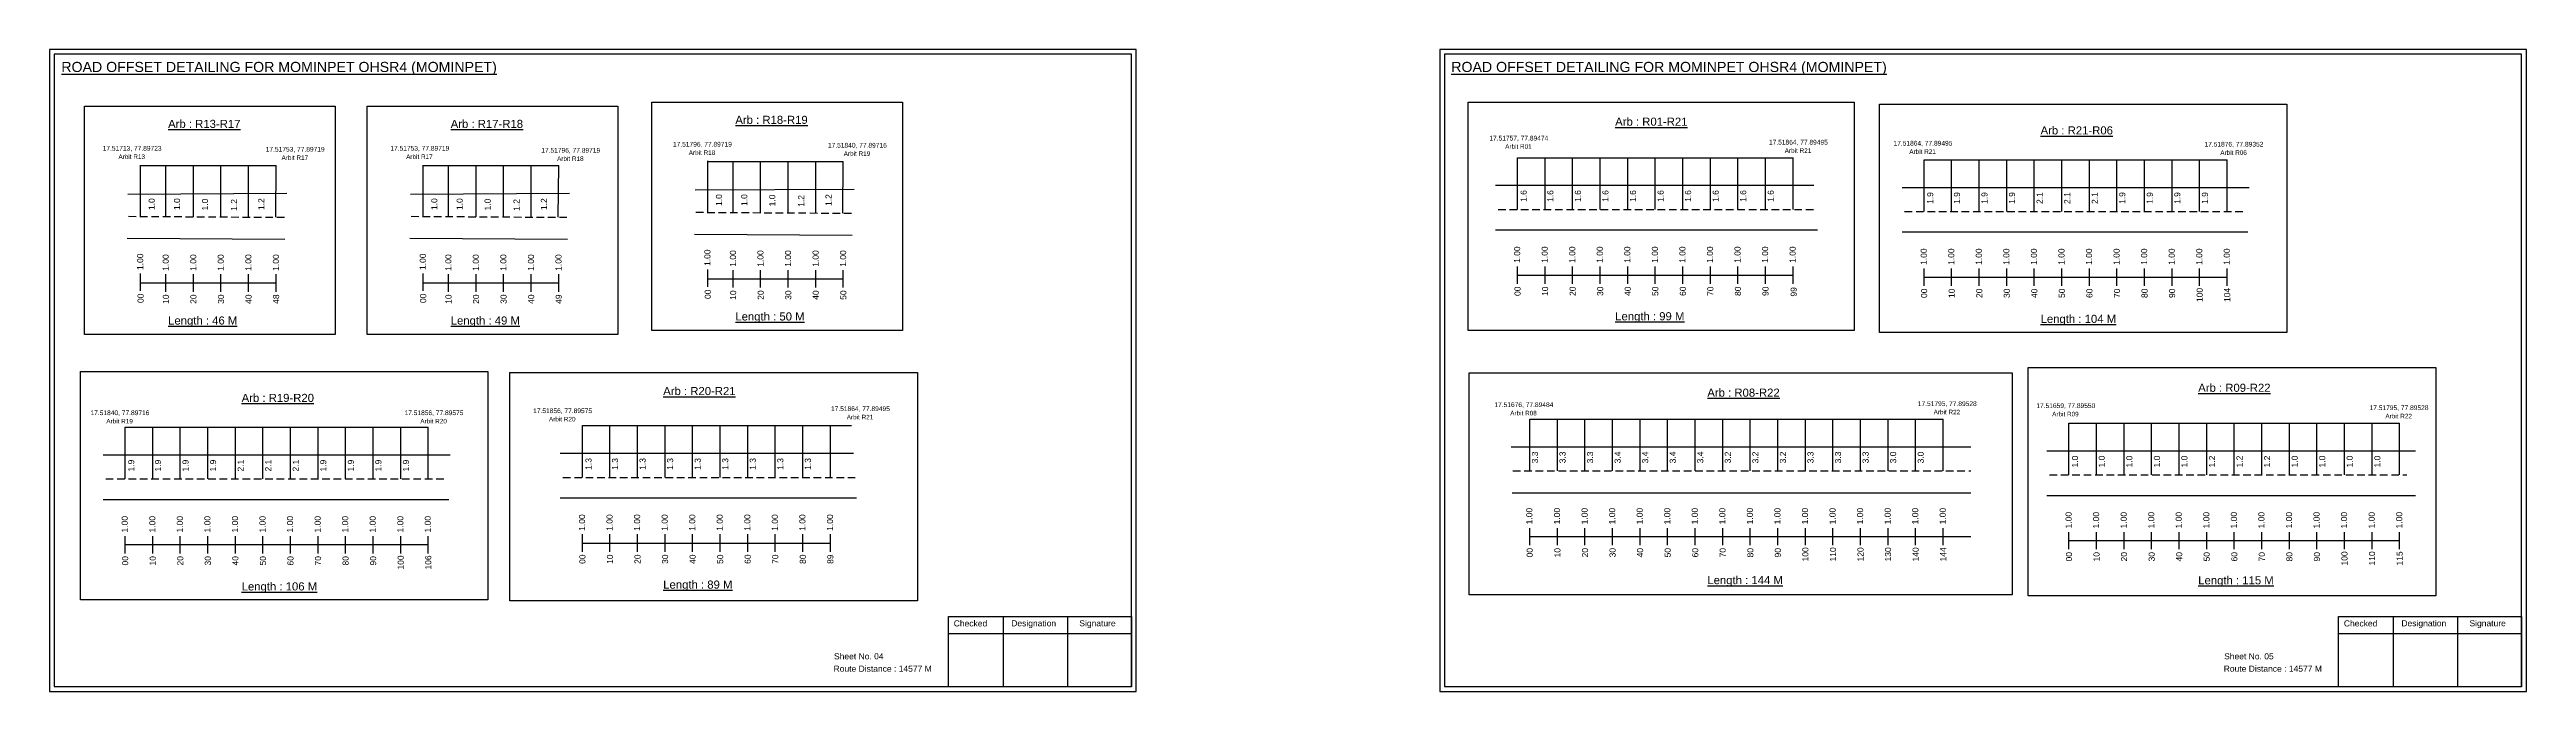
# Model space of a CAD drawing. Header units: inches. Extents: x 1446 to 12099, y 451 to 5049.
# Drawn here: x 5242 to 6464, y 2594 to 2911 of the extents above; entities that cross this region are included whole.
import ezdxf

# ---------------------------------------------------------------- set-up
doc = ezdxf.new("R2010")
doc.units = ezdxf.units.IN
doc.header["$MEASUREMENT"] = 0
doc.linetypes.add('DASHED2', pattern=[0.375, 0.25, -0.125])
doc.layers.add('PDF_Geometry', color=7, linetype='Continuous')
doc.layers.add('PDF_Text', color=5, linetype='Continuous')
doc.styles.add('PDF Arial', font='arial.ttf')
doc.styles.get("Standard").update_dxf_attribs({"font": 'arial.ttf'})

msp = doc.modelspace()

# ---------------------------------------------------------------- linework, layer by layer
for p, q in [((5286.7, 2828.7), (5286.7, 2854.2)), ((5299.2, 2828.7), (5299.2, 2853.9)), ((5312.8, 2828.6), (5312.8, 2853.9)), ((5326.4, 2828.7), (5326.4, 2853.9)), ((5340, 2828.4), (5340, 2853.9)), ((5353.4, 2828.4), (5353.6, 2853.9)), ((5426.2, 2828.7), (5426.2, 2854.2)), ((5438.7, 2828.7), (5438.7, 2853.9)), ((5452.3, 2828.6), (5452.3, 2853.9)), ((5465.9, 2828.7), (5465.9, 2853.9)), ((5479.5, 2828.4), (5479.5, 2853.9)), ((5492.9, 2828.4), (5493.1, 2853.9)), ((5566.7, 2830.7), (5566.7, 2856.2)), ((5579.2, 2830.7), (5579.2, 2855.9)), ((5592.8, 2830.6), (5592.8, 2855.9)), ((5606.4, 2830.7), (5606.4, 2855.9)), ((5620, 2830.4), (5620, 2855.9)), ((5633.4, 2830.4), (5633.6, 2855.9)), ((5966.4, 2832.3), (5966.4, 2857.8)), ((5980, 2832.3), (5980, 2857.8)), ((5993.6, 2832.3), (5993.6, 2857.8)), ((6007.2, 2832.3), (6007.2, 2857.8)), ((6020.8, 2832.3), (6020.8, 2857.8)), ((6034.4, 2832.3), (6034.4, 2857.8)), ((6048, 2832.3), (6048, 2857.8)), ((6061.6, 2832.3), (6061.6, 2857.8)), ((6075.2, 2832.3), (6075.2, 2857.8)), ((6088.8, 2832.3), (6088.8, 2857.8)), ((6102.4, 2832.3), (6102.4, 2857.8)), ((6167.1, 2831.3), (6167.1, 2856.8)), ((6180.7, 2831.3), (6180.7, 2856.8)), ((6194.3, 2831.3), (6194.3, 2856.8)), ((6207.9, 2831.3), (6207.9, 2856.8)), ((6221.5, 2831.3), (6221.5, 2856.8)), ((6235.1, 2831.3), (6235.1, 2856.8)), ((6248.7, 2831.3), (6248.7, 2856.8)), ((6262.3, 2831.3), (6262.3, 2856.8)), ((6275.9, 2831.3), (6275.9, 2856.8)), ((6289.5, 2831.3), (6289.5, 2856.8)), ((6303.1, 2831.3), (6303.1, 2856.8)), ((6316.7, 2831.3), (6316.7, 2856.8)), ((5280.5, 2839.9), (5358.9, 2840.3)), ((5420, 2839.9), (5498.4, 2840.3)), ((5560.5, 2841.9), (5638.9, 2842.3)), ((5955.5, 2844.2), (6112.7, 2844.2)), ((6156.2, 2843.2), (6327.6, 2843.2)), ((5280.1, 2818.1), (5357.9, 2817.6)), ((5419.6, 2818.1), (5497.4, 2817.6)), ((5560.1, 2820.1), (5637.9, 2819.6)), ((6114.5, 2822), (5955.5, 2822)), ((6326.9, 2821), (6156.2, 2821)), ((5972.5, 2703.3), (5972.5, 2728.8)), ((5986.1, 2703.3), (5986.1, 2728.8)), ((5999.7, 2703.3), (5999.7, 2728.8)), ((6013.3, 2703.3), (6013.3, 2728.8)), ((6026.9, 2703.3), (6026.9, 2728.8)), ((6040.5, 2703.3), (6040.5, 2728.8)), ((6054.1, 2703.3), (6054.1, 2728.8)), ((6067.7, 2703.3), (6067.7, 2728.8)), ((6081.3, 2703.3), (6081.3, 2728.8)), ((6094.9, 2703.3), (6094.9, 2728.8)), ((6108.5, 2703.3), (6108.5, 2728.8)), ((6122.1, 2703.3), (6122.1, 2728.8)), ((6135.7, 2703.3), (6135.7, 2728.8)), ((6149.3, 2703.3), (6149.3, 2728.8)), ((6162.9, 2703.3), (6162.9, 2728.8)), ((6176.5, 2703.3), (6176.5, 2728.8)), ((6238.6, 2701.3), (6238.6, 2726.8)), ((6252.2, 2701.3), (6252.2, 2726.8)), ((6265.8, 2701.3), (6265.8, 2726.8)), ((6279.4, 2701.3), (6279.4, 2726.8)), ((6293, 2701.3), (6293, 2726.8)), ((6306.6, 2701.3), (6306.6, 2726.8)), ((6320.2, 2701.3), (6320.2, 2726.8)), ((6333.8, 2701.3), (6333.8, 2726.8)), ((6347.4, 2701.3), (6347.4, 2726.8)), ((6361, 2701.3), (6361, 2726.8)), ((6374.6, 2701.3), (6374.6, 2726.8)), ((6388.2, 2701.3), (6388.2, 2726.8)), ((6401.8, 2701.3), (6401.8, 2726.8)), ((5279.1, 2699.3), (5279.1, 2724.8)), ((5292.7, 2699.3), (5292.7, 2724.8)), ((5306.3, 2699.3), (5306.3, 2724.8)), ((5319.9, 2699.3), (5319.9, 2724.8)), ((5333.5, 2699.3), (5333.5, 2724.8)), ((5347.1, 2699.3), (5347.1, 2724.8)), ((5360.7, 2699.3), (5360.7, 2724.8)), ((5374.3, 2699.3), (5374.3, 2724.8)), ((5387.9, 2699.3), (5387.9, 2724.8)), ((5401.5, 2699.3), (5401.5, 2724.8)), ((5415.1, 2699.3), (5415.1, 2724.8)), ((5428.7, 2699.3), (5428.7, 2724.8)), ((5504.8, 2700.1), (5504.8, 2725.7)), ((5518.4, 2700.1), (5518.4, 2725.7)), ((5532, 2700.1), (5532, 2725.7)), ((5545.6, 2700.1), (5545.6, 2725.7)), ((5559.2, 2700.1), (5559.2, 2725.7)), ((5572.8, 2700.1), (5572.8, 2725.7)), ((5586.4, 2700.1), (5586.4, 2725.7)), ((5600, 2700.1), (5600, 2725.7)), ((5613.6, 2700.1), (5613.6, 2725.7)), ((5627.2, 2700.1), (5627.2, 2725.7)), ((5963.3, 2715.2), (6190.1, 2715.2)), ((5268.2, 2711.2), (5439.6, 2711.2)), ((5493.9, 2712), (5638.7, 2712)), ((6227.7, 2713.2), (6409.6, 2713.2)), ((5963.8, 2692.5), (6190.1, 2692.4)), ((6409.6, 2691), (6227.7, 2691)), ((5438.9, 2689), (5268.2, 2689)), ((5640.1, 2689.8), (5493.9, 2689.8))]:
    msp.add_line(p, q)
at = {"color": 5}
for p, q in [((5286.7, 2853.9), (5353.6, 2853.9)), ((5426.2, 2853.9), (5493.1, 2853.9)), ((5566.7, 2855.9), (5633.6, 2855.9)), ((5966.4, 2857.8), (6102.4, 2857.8)), ((6167.1, 2856.8), (6316.7, 2856.8)), ((5972.5, 2728.8), (6176.5, 2728.8)), ((6238.6, 2726.8), (6401.8, 2726.8)), ((5279.1, 2724.8), (5428.7, 2724.8)), ((5504.8, 2725.7), (5637.6, 2725.7))]:
    msp.add_line(p, q, dxfattribs=at)
at = {"linetype": 'DASHED2', "ltscale": 15}
for p, q in [((5280.8, 2828.9), (5359.1, 2828.4)), ((5420.3, 2828.9), (5498.6, 2828.4)), ((5560.8, 2830.9), (5639.1, 2830.4)), ((5956.8, 2832.3), (6112.7, 2832.3)), ((6157.5, 2831.3), (6325.1, 2831.3)), ((5964.1, 2703.3), (6190.1, 2703.3)), ((5269.5, 2699.3), (5437.1, 2699.3)), ((5495.2, 2700.1), (5639.5, 2700.1)), ((6229, 2701.3), (6405.4, 2701.3))]:
    msp.add_line(p, q, dxfattribs=at)
at = {"color": 217, "true_color": 0x93278f}
for p, q in [((5286.7, 2792.1), (5286.7, 2800.7)), ((5299.2, 2791.7), (5299.2, 2800.3)), ((5312.8, 2791.7), (5312.8, 2800.3)), ((5326.4, 2791.7), (5326.4, 2800.3)), ((5340, 2791.7), (5340, 2800.3)), ((5353.6, 2791.7), (5353.6, 2800.3)), ((5426.2, 2792.1), (5426.2, 2800.7)), ((5438.7, 2791.7), (5438.7, 2800.3)), ((5452.3, 2791.7), (5452.3, 2800.3)), ((5465.9, 2791.7), (5465.9, 2800.3)), ((5479.5, 2791.7), (5479.5, 2800.3)), ((5493.1, 2791.7), (5493.1, 2800.3)), ((5566.7, 2794.1), (5566.7, 2802.7)), ((5579.2, 2793.7), (5579.2, 2802.3)), ((5592.8, 2793.7), (5592.8, 2802.3)), ((5606.4, 2793.7), (5606.4, 2802.3)), ((5620, 2793.7), (5620, 2802.3)), ((5633.6, 2793.7), (5633.6, 2802.3)), ((5966.4, 2795.6), (5966.4, 2804.1)), ((5980, 2795.6), (5980, 2804.1)), ((5993.6, 2795.6), (5993.6, 2804.1)), ((6007.2, 2795.6), (6007.2, 2804.1)), ((6020.8, 2795.6), (6020.8, 2804.1)), ((6034.4, 2795.6), (6034.4, 2804.1)), ((6048, 2795.6), (6048, 2804.1)), ((6061.6, 2795.6), (6061.6, 2804.1)), ((6075.2, 2795.6), (6075.2, 2804.1)), ((6088.8, 2795.6), (6088.8, 2804.1)), ((6102.4, 2795.6), (6102.4, 2804.1)), ((6167.1, 2794.6), (6167.1, 2803.1)), ((6180.7, 2794.6), (6180.7, 2803.1)), ((6194.3, 2794.6), (6194.3, 2803.1)), ((6207.9, 2794.6), (6207.9, 2803.1)), ((6221.5, 2794.6), (6221.5, 2803.1)), ((6235.1, 2794.6), (6235.1, 2803.1)), ((6248.7, 2794.6), (6248.7, 2803.1)), ((6262.3, 2794.6), (6262.3, 2803.1)), ((6275.9, 2794.6), (6275.9, 2803.1)), ((6289.5, 2794.6), (6289.5, 2803.1)), ((6303.1, 2794.6), (6303.1, 2803.1)), ((6316.7, 2794.6), (6316.7, 2803.1)), ((5286.7, 2796), (5353.6, 2796)), ((5426.2, 2796), (5493.1, 2796)), ((5566.7, 2798), (5633.6, 2798)), ((5966.4, 2799.9), (6102.4, 2799.9)), ((6167.1, 2798.9), (6316.7, 2798.9)), ((5279.1, 2662.6), (5279.1, 2671.1)), ((5279.1, 2666.9), (5428.7, 2666.9)), ((5292.7, 2662.6), (5292.7, 2671.1)), ((5306.3, 2662.6), (5306.3, 2671.1)), ((5319.9, 2662.6), (5319.9, 2671.1)), ((5333.5, 2662.6), (5333.5, 2671.1)), ((5347.1, 2662.6), (5347.1, 2671.1)), ((5360.7, 2662.6), (5360.7, 2671.1)), ((5374.3, 2662.6), (5374.3, 2671.1)), ((5387.9, 2662.6), (5387.9, 2671.1)), ((5401.5, 2662.6), (5401.5, 2671.1)), ((5415.1, 2662.6), (5415.1, 2671.1)), ((5428.7, 2662.6), (5428.7, 2671.1)), ((5504.8, 2663.4), (5504.8, 2672)), ((5504.8, 2667.7), (5627.2, 2667.7)), ((5518.4, 2663.4), (5518.4, 2672)), ((5532, 2663.4), (5532, 2672)), ((5545.6, 2663.4), (5545.6, 2672)), ((5559.2, 2663.4), (5559.2, 2672)), ((5572.8, 2663.4), (5572.8, 2672)), ((5586.4, 2663.4), (5586.4, 2672)), ((5600, 2663.4), (5600, 2672)), ((5613.6, 2663.4), (5613.6, 2672)), ((5627.2, 2663.4), (5627.2, 2672)), ((5972.4, 2666.6), (5972.4, 2675.1)), ((5972.5, 2670.9), (6190.1, 2670.9)), ((5986.1, 2666.6), (5986.1, 2675.1)), ((5999.7, 2666.6), (5999.7, 2675.1)), ((6013.3, 2666.6), (6013.3, 2675.1)), ((6026.9, 2666.6), (6026.9, 2675.1)), ((6040.5, 2666.6), (6040.5, 2675.1)), ((6054.1, 2666.6), (6054.1, 2675.1)), ((6067.7, 2666.6), (6067.7, 2675.1)), ((6081.3, 2666.6), (6081.3, 2675.1)), ((6094.9, 2666.6), (6094.9, 2675.1)), ((6108.5, 2666.6), (6108.5, 2675.1)), ((6122.1, 2666.6), (6122.1, 2675.1)), ((6135.7, 2666.6), (6135.7, 2675.1)), ((6149.3, 2666.6), (6149.3, 2675.1)), ((6162.9, 2666.6), (6162.9, 2675.1)), ((6176.5, 2666.6), (6176.5, 2675.1)), ((6238.6, 2664.6), (6238.6, 2673.1)), ((6238.6, 2668.9), (6401.8, 2668.9)), ((6252.2, 2664.6), (6252.2, 2673.1)), ((6265.8, 2664.6), (6265.8, 2673.1)), ((6279.4, 2664.6), (6279.4, 2673.1)), ((6293, 2664.6), (6293, 2673.1)), ((6306.6, 2664.6), (6306.6, 2673.1)), ((6320.2, 2664.6), (6320.2, 2673.1)), ((6333.8, 2664.6), (6333.8, 2673.1)), ((6347.4, 2664.6), (6347.4, 2673.1)), ((6361, 2664.6), (6361, 2673.1)), ((6374.6, 2664.6), (6374.6, 2673.1)), ((6388.2, 2664.6), (6388.2, 2673.1)), ((6401.8, 2664.6), (6401.8, 2673.1))]:
    msp.add_line(p, q, dxfattribs=at)
for points in [[(5259, 2883.3), (5382.8, 2883.3), (5382.8, 2770.6), (5259, 2770.6)], [(5398.5, 2883.3), (5522.3, 2883.3), (5522.3, 2770.6), (5398.5, 2770.6)], [(5539, 2885.3), (5662.8, 2885.3), (5662.8, 2772.6), (5539, 2772.6)], [(5942, 2885.3), (6132.6, 2885.3), (6132.6, 2772.6), (5942, 2772.6)], [(6145, 2884.3), (6346.2, 2884.3), (6346.2, 2771.6), (6145, 2771.6)], [(5257, 2752.3), (5458.2, 2752.3), (5458.2, 2639.6), (5257, 2639.6)], [(5469, 2751.8), (5670.2, 2751.8), (5670.2, 2639.1), (5469, 2639.1)], [(5942.5, 2751.6), (6210.6, 2751.6), (6210.6, 2642.1), (5942.5, 2642.1)], [(6218.5, 2754.3), (6419.7, 2754.3), (6419.7, 2641.6), (6218.5, 2641.6)]]:
    msp.add_lwpolyline(points, close=True)
at = {"layer": 'PDF_Geometry'}
for points in [[(5241.8, 2911.2), (5241.8, 2594.5), (5778.2, 2594.5), (5778.2, 2911.2)], [(5928, 2911.2), (5928, 2594.5), (6464.4, 2594.5), (6464.4, 2911.2)], [(5244.1, 2908.9), (5244.1, 2596.9), (5775.8, 2596.9), (5775.8, 2908.9)], [(5930.3, 2908.9), (5930.3, 2596.9), (6462, 2596.9), (6462, 2908.9)]]:
    msp.add_lwpolyline(points, close=True, dxfattribs=at)
at = {"layer": 'PDF_Geometry', "color": 242, "true_color": 0xcc1f26}
for points in [[(5775.8, 2596.8), (5685.5, 2596.8), (5685.5, 2631.4), (5775.8, 2631.4)], [(6462, 2596.8), (6371.7, 2596.8), (6371.7, 2631.4), (6462, 2631.4)]]:
    msp.add_lwpolyline(points, close=True, dxfattribs=at)
for points in [[(5712.5, 2631.4), (5712.5, 2596.8)], [(5744.2, 2631.4), (5744.2, 2596.8)], [(6398.7, 2631.4), (6398.7, 2596.8)], [(6430.4, 2631.4), (6430.4, 2596.8)], [(5685.5, 2623), (5775.8, 2623)], [(6371.7, 2623), (6462, 2623)]]:
    msp.add_lwpolyline(points, dxfattribs=at)

# ---------------------------------------------------------------- texts
at = {"color": 242, "true_color": 0xcd2027}
for s, height, p in [('%%UROAD OFFSET DETAILING FOR MOMINPET OHSR4 (MOMINPET)', 5, (5247.6, 2900.1)), ('%%UROAD OFFSET DETAILING FOR MOMINPET OHSR4 (MOMINPET)', 5, (5933.7, 2900.1)), ('%%UArb : R13-R17', 4, (5300.3, 2872.5)), ('%%UArb : R17-R18', 4, (5439.8, 2872.5)), ('%%UArb : R18-R19', 4, (5580.3, 2874.5)), ('%%UArb : R01-R21', 4, (6014.6, 2873.6)), ('%%UArb : R21-R06', 4, (6224.6, 2869.3)), ('%%ULength : 46 M', 4, (5300.3, 2775.5)), ('%%ULength : 49 M', 4, (5439.8, 2775.5)), ('%%ULength : 50 M', 4, (5580.3, 2777.5)), ('%%ULength : 99 M', 4, (6014.6, 2777.6)), ('%%ULength : 104 M', 4, (6224.6, 2776.3)), ('%%UArb : R19-R20', 4, (5336.6, 2737.3)), ('%%UArb : R20-R21', 4, (5544.7, 2740.7)), ('%%UArb : R08-R22', 4, (6060.1, 2739.9)), ('%%UArb : R09-R22', 4, (6302.4, 2742.3)), ('%%ULength : 106 M', 4, (5336.6, 2644.3)), ('%%ULength : 89 M', 4, (5544.7, 2645.2)), ('%%ULength : 144 M', 4, (6060.1, 2647.4)), ('%%ULength : 115 M', 4, (6302.4, 2647.3))]:
    msp.add_text(s, height=height, dxfattribs=at).set_placement(p)
at = {"color": 5}
for s, height, p in [('17.51713, 77.89723', 2.34, (5268, 2861.3)), ('17.51753, 77.89719', 2.34, (5348.5, 2860.8)), ('17.51753, 77.89719', 2.34, (5410, 2861.3)), ('17.51796, 77.89719', 2.34, (5484.5, 2860.3)), ('17.51796, 77.89719', 2.34, (5549.5, 2863.3)), ('Arbit R18', 2.25, (5557.3, 2859.2)), ('17.51840, 77.89716', 2.34, (5626, 2862.8)), ('Arbit R19', 2.25, (5633.8, 2858.7)), ('17.51757, 77.89474', 2.34, (5952.5, 2866.3)), ('Arbit R01', 2.25, (5960.3, 2862.2)), ('17.51864, 77.89495', 2.34, (6090.5, 2864.3)), ('Arbit R21', 2.25, (6098.3, 2860.2)), ('17.51864, 77.89495', 2.34, (6152, 2863.8)), ('Arbit R21', 2.25, (6159.8, 2859.7)), ('17.51876, 77.89352', 2.34, (6305.5, 2863.3)), ('Arbit R06', 2.25, (6313.3, 2859.2)), ('Arbit R13', 2.25, (5275.8, 2857.2)), ('Arbit R17', 2.25, (5356.3, 2856.7)), ('Arbit R17', 2.25, (5417.8, 2857.2)), ('Arbit R18', 2.25, (5492.3, 2856.2)), ('17.51840, 77.89716', 2.34, (5262, 2730.8)), ('Arbit R19', 2.25, (5269.8, 2726.7)), ('17.51856, 77.89575', 2.34, (5417, 2730.8)), ('Arbit R20', 2.25, (5424.8, 2726.7)), ('17.51856, 77.89575', 2.34, (5480.5, 2731.8)), ('Arbit R20', 2.25, (5488.3, 2727.7)), ('17.51864, 77.89495', 2.34, (5627.5, 2732.8)), ('Arbit R21', 2.25, (5635.3, 2728.7)), ('17.51676, 77.89484', 2.34, (5955, 2734.8)), ('Arbit R08', 2.25, (5962.8, 2730.7)), ('17.51795, 77.89528', 2.34, (6164, 2735.3)), ('Arbit R22', 2.25, (6171.8, 2731.2)), ('17.51659, 77.89550', 2.34, (6222.5, 2734.3)), ('Arbit R09', 2.25, (6230.3, 2730.2)), ('17.51795, 77.89528', 2.34, (6387, 2733.3)), ('Arbit R22', 2.25, (6394.8, 2729.2))]:
    msp.add_text(s, height=height, dxfattribs=at).set_placement(p)
for s, p in [('1.0', (5293.7, 2832)), ('1.0', (5306.2, 2832)), ('1.0', (5320, 2831.8)), ('1.2', (5334.3, 2831.6)), ('1.2', (5347.8, 2832)), ('1.0', (5433.2, 2832)), ('1.0', (5445.7, 2832)), ('1.0', (5459.5, 2831.8)), ('1.2', (5473.8, 2831.6)), ('1.2', (5487.3, 2832)), ('1.0', (5573.7, 2834)), ('1.0', (5586.2, 2834)), ('1.0', (5600, 2833.8)), ('1.2', (5614.3, 2833.6)), ('1.2', (5627.8, 2834)), ('1.6', (5970.9, 2836)), ('1.6', (5984.1, 2836)), ('1.6', (5997.7, 2836)), ('1.6', (6011.3, 2836)), ('1.6', (6024.9, 2836)), ('1.6', (6038.5, 2836)), ('1.6', (6052.1, 2836)), ('1.6', (6065.7, 2836)), ('1.6', (6079.3, 2836)), ('1.6', (6092.9, 2836)), ('1.9', (6171.6, 2835)), ('1.9', (6184.8, 2835)), ('1.9', (6198.4, 2835)), ('1.9', (6212, 2835)), ('2.1', (6225.6, 2835)), ('2.1', (6239.2, 2835)), ('2.1', (6252.8, 2835)), ('1.9', (6266.4, 2835)), ('1.9', (6280, 2835)), ('1.9', (6293.6, 2835)), ('1.9', (6307.2, 2835)), ('1.9', (5283.6, 2703)), ('1.9', (5296.8, 2703)), ('1.9', (5310.4, 2703)), ('1.9', (5324, 2703)), ('2.1', (5337.6, 2703)), ('2.1', (5351.2, 2703)), ('2.1', (5364.8, 2703)), ('1.9', (5378.4, 2703)), ('1.9', (5392, 2703)), ('1.9', (5405.6, 2703)), ('1.9', (5419.2, 2703)), ('1.3', (5509.3, 2703.8)), ('1.3', (5522.4, 2703.8)), ('1.3', (5536, 2703.8)), ('1.3', (5549.6, 2703.8)), ('1.3', (5563.2, 2703.8)), ('1.3', (5576.8, 2703.8)), ('1.3', (5590.4, 2703.8)), ('1.3', (5604, 2703.8)), ('1.3', (5617.6, 2703.8)), ('3.3', (5976.5, 2707)), ('3.3', (5990.1, 2707)), ('3.3', (6003.7, 2707)), ('3.4', (6017.3, 2707)), ('3.4', (6030.9, 2707)), ('3.4', (6044.5, 2707)), ('3.4', (6058.1, 2707)), ('3.2', (6071.7, 2707)), ('3.2', (6085.3, 2707)), ('3.2', (6098.9, 2707)), ('3.3', (6112.5, 2707)), ('3.3', (6126.1, 2707)), ('3.3', (6139.7, 2707)), ('3.0', (6153.3, 2707)), ('3.0', (6166.9, 2707)), ('1.0', (6243.1, 2705)), ('1.0', (6256.3, 2705)), ('1.0', (6269.9, 2705)), ('1.0', (6283.5, 2705)), ('1.0', (6297.1, 2705)), ('1.2', (6310.7, 2705)), ('1.2', (6324.3, 2705)), ('1.2', (6337.9, 2705)), ('1.0', (6351.5, 2705)), ('1.0', (6365.1, 2705)), ('1.0', (6378.7, 2705)), ('1.0', (6392.3, 2705))]:
    msp.add_text(s, height=3, rotation=90).set_placement(p)
at = {"color": 217, "true_color": 0x93278f}
for s, p in [('1.00', (5568, 2804.4)), ('1.00', (5967.7, 2805.9)), ('1.00', (5981.3, 2805.9)), ('1.00', (5994.9, 2805.9)), ('1.00', (6008.5, 2805.9)), ('1.00', (6022.1, 2805.9)), ('1.00', (6035.7, 2805.9)), ('1.00', (6049.3, 2805.9)), ('1.00', (6062.9, 2805.9)), ('1.00', (6076.5, 2805.9)), ('1.00', (6090.1, 2805.9)), ('1.00', (6103.7, 2805.9)), ('1.00', (6168.4, 2804.9)), ('1.00', (6182, 2804.9)), ('1.00', (6195.6, 2804.9)), ('1.00', (6209.2, 2804.9)), ('1.00', (6222.8, 2804.9)), ('1.00', (6236.4, 2804.9)), ('1.00', (6250, 2804.9)), ('1.00', (6263.6, 2804.9)), ('1.00', (6277.2, 2804.9)), ('1.00', (6290.8, 2804.9)), ('1.00', (6304.4, 2804.9)), ('1.00', (6318, 2804.9)), ('1.00', (5288, 2802.4)), ('1.00', (5300.6, 2802)), ('1.00', (5314.2, 2802)), ('1.00', (5327.8, 2802)), ('1.00', (5341.4, 2802)), ('1.00', (5355, 2802)), ('1.00', (5427.5, 2802.4)), ('1.00', (5440.1, 2802)), ('1.00', (5453.7, 2802)), ('1.00', (5467.3, 2802)), ('1.00', (5480.9, 2802)), ('1.00', (5494.5, 2802)), ('1.00', (5580.6, 2804)), ('1.00', (5594.2, 2804)), ('1.00', (5607.8, 2804)), ('1.00', (5621.4, 2804)), ('1.00', (5635, 2804)), ('00', (5288.2, 2786.1)), ('10', (5300.7, 2785.7)), ('20', (5314.3, 2785.7)), ('30', (5327.9, 2785.7)), ('40', (5341.5, 2785.7)), ('48', (5355.1, 2785.7)), ('00', (5427.7, 2786.1)), ('10', (5440.2, 2785.7)), ('20', (5453.8, 2785.7)), ('30', (5467.4, 2785.7)), ('40', (5481, 2785.7)), ('49', (5494.6, 2785.7)), ('00', (5568.2, 2788.1)), ('10', (5580.7, 2787.7)), ('20', (5594.3, 2787.7)), ('30', (5607.9, 2787.7)), ('40', (5621.5, 2787.7)), ('50', (5635.1, 2787.7)), ('00', (5967.9, 2789.6)), ('10', (5981.5, 2789.6)), ('20', (5995.1, 2789.6)), ('30', (6008.7, 2789.6)), ('40', (6022.3, 2789.6)), ('50', (6035.9, 2789.6)), ('60', (6049.5, 2789.6)), ('70', (6063.1, 2789.6)), ('80', (6076.7, 2789.6)), ('90', (6090.3, 2789.6)), ('99', (6104.2, 2789.3)), ('00', (6168.6, 2788.6)), ('10', (6182.2, 2788.6)), ('20', (6195.8, 2788.6)), ('30', (6209.4, 2788.6)), ('40', (6223, 2788.6)), ('50', (6236.6, 2788.6)), ('60', (6250.2, 2788.6)), ('70', (6263.8, 2788.6)), ('80', (6277.4, 2788.6)), ('90', (6291, 2788.6)), ('100', (6304.6, 2786.6)), ('104', (6318.2, 2786.6)), ('1.00', (5280.4, 2672.9)), ('1.00', (5294, 2672.9)), ('1.00', (5307.6, 2672.9)), ('1.00', (5321.2, 2672.9)), ('1.00', (5334.8, 2672.9)), ('1.00', (5348.4, 2672.9)), ('1.00', (5362, 2672.9)), ('1.00', (5375.6, 2672.9)), ('1.00', (5389.2, 2672.9)), ('1.00', (5402.8, 2672.9)), ('1.00', (5416.4, 2672.9)), ('1.00', (5430, 2672.9)), ('1.00', (5506.1, 2673.7)), ('1.00', (5519.7, 2673.7)), ('1.00', (5533.3, 2673.7)), ('1.00', (5546.9, 2673.7)), ('1.00', (5560.5, 2673.7)), ('1.00', (5574.1, 2673.7)), ('1.00', (5587.7, 2673.7)), ('1.00', (5601.3, 2673.7)), ('1.00', (5614.9, 2673.7)), ('1.00', (5628.5, 2673.7)), ('1.00', (5973.7, 2676.9)), ('1.00', (5987.4, 2676.9)), ('1.00', (6001, 2676.9)), ('1.00', (6014.6, 2676.9)), ('1.00', (6028.2, 2676.9)), ('1.00', (6041.8, 2676.9)), ('1.00', (6055.4, 2676.9)), ('1.00', (6069, 2676.9)), ('1.00', (6082.6, 2676.9)), ('1.00', (6096.2, 2676.9)), ('1.00', (6109.8, 2676.9)), ('1.00', (6123.4, 2676.9)), ('1.00', (6137, 2676.9)), ('1.00', (6150.6, 2676.9)), ('1.00', (6164.2, 2676.9)), ('1.00', (6177.8, 2676.9)), ('1.00', (6239.9, 2674.9)), ('1.00', (6253.5, 2674.9)), ('1.00', (6267.1, 2674.9)), ('1.00', (6280.7, 2674.9)), ('1.00', (6294.3, 2674.9)), ('1.00', (6307.9, 2674.9)), ('1.00', (6321.5, 2674.9)), ('1.00', (6335.1, 2674.9)), ('1.00', (6348.7, 2674.9)), ('1.00', (6362.3, 2674.9)), ('1.00', (6375.9, 2674.9)), ('1.00', (6389.5, 2674.9)), ('1.00', (6403.1, 2674.9)), ('100', (6110, 2658.6)), ('110', (6123.6, 2658.6)), ('120', (6137.2, 2658.6)), ('130', (6150.8, 2658.6)), ('140', (6164.4, 2658.6)), ('144', (6178, 2658.6)), ('00', (5280.6, 2656.6)), ('10', (5294.2, 2656.6)), ('20', (5307.8, 2656.6)), ('30', (5321.4, 2656.6)), ('40', (5335, 2656.6)), ('50', (5348.6, 2656.6)), ('60', (5362.2, 2656.6)), ('70', (5375.8, 2656.6)), ('80', (5389.4, 2656.6)), ('90', (5403, 2656.6)), ('100', (5416.6, 2654.6)), ('106', (5430.2, 2654.6)), ('00', (5506.3, 2657.4)), ('10', (5519.9, 2657.4)), ('20', (5533.5, 2657.4)), ('30', (5547.1, 2657.4)), ('40', (5560.7, 2657.4)), ('50', (5574.3, 2657.4)), ('60', (5587.9, 2657.4)), ('70', (5601.5, 2657.4)), ('80', (5615.1, 2657.4)), ('89', (5628.7, 2657.4)), ('00', (5973.9, 2660.6)), ('10', (5987.6, 2660.6)), ('20', (6001.2, 2660.6)), ('30', (6014.8, 2660.6)), ('40', (6028.4, 2660.6)), ('50', (6042, 2660.6)), ('60', (6055.6, 2660.6)), ('70', (6069.2, 2660.6)), ('80', (6082.8, 2660.6)), ('90', (6096.4, 2660.6)), ('00', (6240.1, 2658.6)), ('10', (6253.7, 2658.6)), ('20', (6267.3, 2658.6)), ('30', (6280.9, 2658.6)), ('40', (6294.5, 2658.6)), ('50', (6308.1, 2658.6)), ('60', (6321.7, 2658.6)), ('70', (6335.3, 2658.6)), ('80', (6348.9, 2658.6)), ('90', (6362.5, 2658.6)), ('100', (6376.1, 2656.6)), ('110', (6389.7, 2656.6)), ('115', (6403.3, 2656.6))]:
    msp.add_text(s, height=3, rotation=90, dxfattribs=at).set_placement(p)
for s, p in [('Route Distance : 14577 M', (5628.8, 2604.2)), ('Sheet No. 04', (5629, 2610.3)), ('Route Distance : 14577 M', (6315, 2604.2)), ('Sheet No. 05', (6315.2, 2610.3))]:
    msp.add_text(s, height=3).set_placement(p)
at = {"layer": 'PDF_Text', "color": 7, "attachment_point": 7, "style": 'PDF Arial'}
for s, insert, char_height in [('Checked', (5688.1, 2626.5), 3), ('Designation', (5716.5, 2625.7), 3.001), ('Signature', (5750.1, 2625.7), 3), ('Checked', (6374.3, 2626.5), 3), ('Designation', (6402.7, 2625.7), 3.001), ('Signature', (6436.3, 2625.7), 3)]:
    msp.add_mtext(s, dxfattribs=dict(at, insert=insert, char_height=char_height))

doc.saveas('drawing.dxf')
